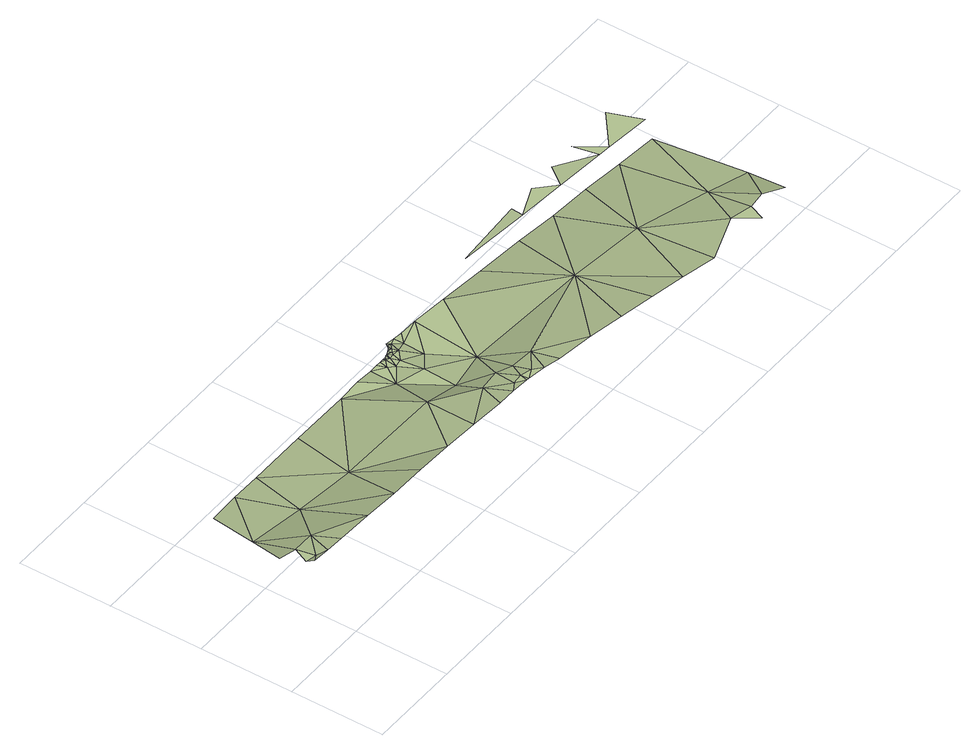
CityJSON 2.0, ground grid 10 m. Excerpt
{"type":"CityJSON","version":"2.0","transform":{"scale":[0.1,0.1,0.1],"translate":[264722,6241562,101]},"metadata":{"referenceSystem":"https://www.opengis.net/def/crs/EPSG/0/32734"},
"CityObjects":{
"terrain1":{"type":"TINRelief","geometry":[{"type":"CompositeSurface","lod":"1","boundaries":[[[0,1,2]],[[0,2,3]],[[2,1,4]],[[5,3,6]],[[2,7,3]],[[4,7,2]],[[7,6,3]],[[7,4,8]],[[7,8,9]],[[10,6,7]],[[6,11,12]],[[7,9,10]],[[6,10,11]],[[13,10,9]],[[14,11,10]],[[13,15,10]],[[10,15,14]],[[15,13,16]],[[15,17,14]],[[15,16,18]],[[17,15,19]],[[18,20,15]],[[20,19,15]],[[18,21,20]],[[21,22,20]],[[22,21,23]],[[19,20,24]],[[19,24,25]],[[22,26,20]],[[24,20,26]],[[27,22,23]],[[24,28,25]],[[27,29,22]],[[28,24,30]],[[29,27,31]],[[32,22,29]],[[22,32,26]],[[24,26,33]],[[34,30,24]],[[35,28,30]],[[34,24,33]],[[36,29,31]],[[32,29,36]],[[31,37,36]],[[38,35,30]],[[30,34,39]],[[30,39,38]],[[40,36,37]],[[36,41,32]],[[42,38,39]],[[34,33,43]],[[39,34,44]],[[42,39,45]],[[43,44,34]],[[45,39,46]],[[41,36,40]],[[44,46,39]],[[37,47,40]],[[26,32,48]],[[49,46,44]],[[33,26,48]],[[49,44,50]],[[43,51,44]],[[51,50,44]],[[33,52,43]],[[53,50,51]],[[53,54,50]],[[51,43,55]],[[41,48,32]],[[54,53,56]],[[55,53,51]],[[53,57,56]],[[52,55,43]],[[56,57,58]],[[55,57,53]],[[40,59,41]],[[57,60,58]],[[40,47,59]],[[48,52,33]],[[57,61,60]],[[55,62,57]],[[61,57,62]],[[61,62,63]],[[55,52,64]],[[63,62,65]],[[55,64,62]],[[41,59,48]],[[47,66,59]],[[65,62,67]],[[67,62,64]],[[68,67,64]],[[52,69,64]],[[69,52,48]],[[68,64,69]],[[70,59,66]],[[69,48,71]],[[48,59,72]],[[72,59,70]],[[48,72,71]],[[70,73,72]],[[74,72,73]],[[75,71,72]],[[72,74,76]],[[75,72,77]],[[78,72,76]],[[79,77,72]],[[76,80,78]],[[81,82,83]],[[72,78,79]],[[84,78,80]],[[85,79,78]],[[86,82,87]],[[84,88,78]],[[84,89,90]],[[78,91,85]],[[84,90,88]],[[78,88,91]],[[88,90,92]],[[93,94,87]],[[92,95,88]],[[92,96,95]],[[88,97,91]],[[98,99,93]],[[88,95,97]],[[100,101,98]]]}]}
},
"vertices":[
[10,62,50],[12,54,54],[22,60,50],[18,79,50],[32,54,52],[0,84,50],[23,130,29],[43,80,48],[52,53,52],[93,53,50],[86,123,26],[68,182,23],[34,181,23],[133,52,48],[102,182,22],[154,117,24],[173,51,48],[169,183,20],[214,51,46],[237,184,18],[258,104,40],[254,50,44],[305,76,37],[294,49,41],[283,156,17],[264,185,18],[312,111,17],[314,49,41],[284,185,16],[324,55,40],[297,176,16],[334,48,40],[329,79,36],[314,147,17],[303,170,16],[294,185,16],[336,56,40],[337,48,40],[299,185,16],[305,183,16],[348,53,40],[346,72,36],[304,185,16],[312,172,16],[309,181,16],[305,185,16],[307,185,16],[357,45,40],[356,119,15],[309,186,16],[311,186,16],[314,181,16],[332,160,15],[316,184,16],[313,187,16],[322,181,16],[315,188,16],[320,187,16],[317,189,16],[371,70,36],[319,190,16],[321,192,16],[326,192,15],[322,194,16],[333,183,15],[323,195,16],[377,42,38],[333,194,15],[343,193,15],[363,192,15],[417,37,38],[403,189,14],[488,104,25],[457,31,36],[497,25,34],[456,185,12],[536,19,32],[510,181,11],[574,96,23],[557,177,9],[576,13,29],[462,206,12],[542,200,9],[542,212,10],[630,33,27],[604,174,8],[576,214,9],[596,196,8],[658,78,15],[647,10,27],[654,27,27],[650,170,7],[673,29,27],[651,192,7],[610,216,9],[703,66,12],[695,19,24],[697,167,5],[664,191,7],[644,218,8],[715,187,5],[701,221,6]
]}
